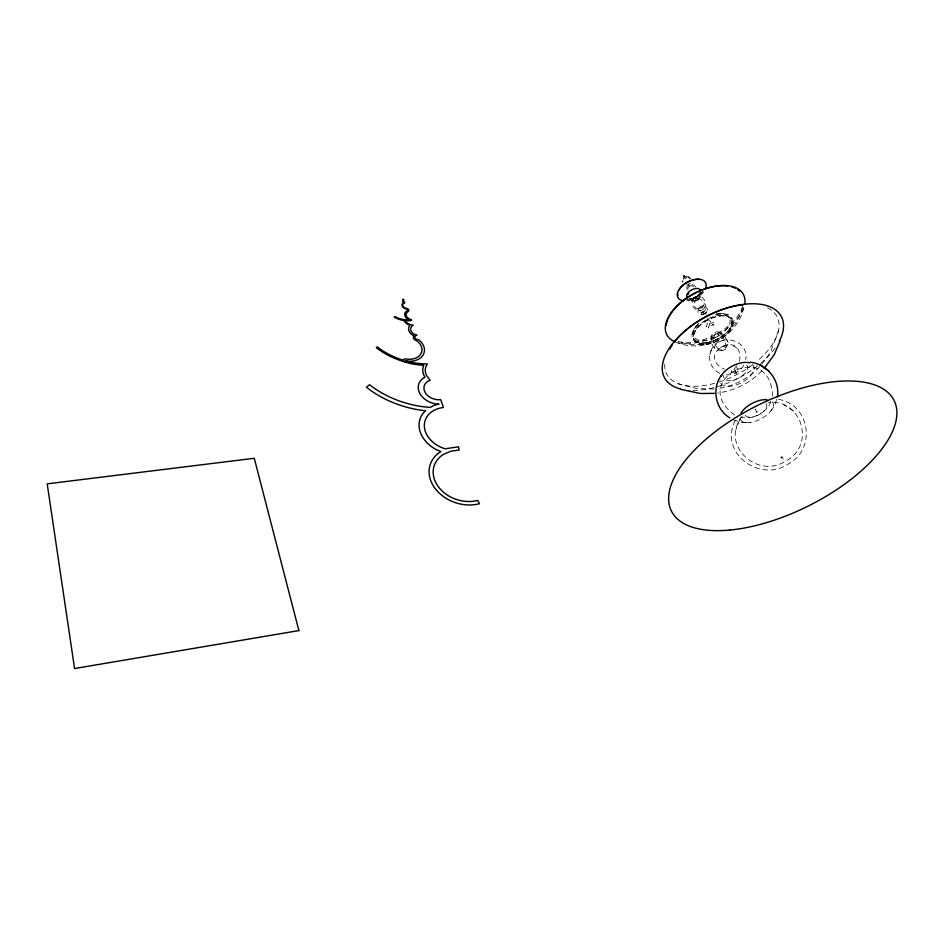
<?xml version="1.0" encoding="UTF-8"?>
<svg xmlns="http://www.w3.org/2000/svg" width="944" height="944" viewBox="0 0 944 944"><rect width="100%" height="100%" fill="white"/><g stroke="black" fill="none" stroke-linecap="round" stroke-linejoin="round"><path stroke-width="0.71" stroke-dasharray="4.72 3.54" d="M757.418 411.655L756.581 412.162L755.448 409.023L757.442 411.714L756.581 412.162M742.456 416.033C718.986 444.258 757.501 480.154 785.951 460.884C815.769 445.627 802.058 398.569 768.369 402.557M772.475 396.15C770.906 337.032 686.359 380.928 735.329 415.502M781.75 457.026C779.083 458.619 783.791 454.064 782.918 460.259L780.912 457.51M692.082 334.247L693.38 329.94L699.398 322.4M726.29 347.463C723.67 323.627 701.888 335.238 720.355 350.625M705.923 314.411L706.147 311.98M703.811 311.756L703.74 312.535C702.301 312.629 704.731 310.871 702.961 312.063M711.575 335.922L711.894 344.041L714.986 349.363M778.493 330.683L770.398 352.324L760.628 365.812M776.723 399.336L774.21 406.463L769.891 412.186M689.568 286.15L691.279 285.595L693.628 286.563M739.6 361.257C743.837 326.777 693.616 354.389 724.485 369.246M714.797 334.093L715.564 333.692M719.788 373.34C712.095 369.729 707.457 360.254 710.561 352.147M710.844 351.321C716.708 331.745 749.654 338.849 745.725 359.629M709.687 354.755L711.564 349.186M742.432 307.119C736.532 334.766 704.767 351.876 678.406 341.492M743.825 307.437C737.535 337.185 702.442 354.354 674.913 341.728A43.271 23.742 -27.9 0 0 714.974 336.241A43.271 23.742 -27.9 0 0 744.073 306.658M735.942 373.635C737.913 373.777 734.597 372.101 732.78 367.735M739.636 419.915L735.801 429.886M735.341 420.458C718.242 452.624 759.826 483.127 787.98 464.177C817.516 449.108 809.716 401.731 775.803 399.076M770.965 401.235C766.575 413.271 752.71 420.233 740.379 417.142M698.82 307.85C693.368 321.338 716.638 310.6 703.233 305.868M690.276 283.212L686.831 285.088M743.837 365.222C739.895 372.349 731.199 376.455 723.257 374.379M703.15 292.31L697.616 297.407L688.176 300.758M703.976 308.499C708.035 303.697 703.587 295.401 697.356 296.097M693.557 298.162C689.557 303 694.076 311.225 700.295 310.482A3.434 1.9 -28 0 0 704.519 306.765A3.434 1.9 -28 0 0 699.386 307.26A3.434 1.9 -28 0 0 700.295 310.482M701.168 292.935L694.324 297.974L688.07 299.685M735.742 366.709L736.863 365.611M759.649 366.768C748.58 378.733 733.264 386.426 717.157 388.704M761.914 370.744C750.327 382.993 734.373 390.651 717.747 393.046M688.813 284.935L688.247 284.415M689.368 286.103L689.627 285.961M695.952 298.493C687.787 318.836 717.818 302.599 696.33 298.292M697.592 300.003L700.424 296.699L701.062 292.369M689.616 285.831L687.928 287.932L687.834 290.634M696.778 300.44L693.108 301.077L689.415 299.85M689.002 284.828L687.008 286.705L686.548 291M703.079 312.771C712.826 302.092 689.568 309.113 702.855 312.806M718.95 313.597L723.777 313.597L728.202 314.848M716.437 314.069L719.068 313.573M733.217 419.903L743.034 422.652L750.232 422.381M743.034 422.652L746.444 422.523M714.136 389.022L696.731 388.562L678.429 383.76M689.096 298.469C693.498 302.753 701.286 298.434 700.129 292.487M691.102 299.661L691.751 299.838M690.737 300.534L691.468 300.735M691.858 300.841L692.471 301.006M718.856 332.028L724.06 335.238L728.225 342.306A7.564 4 -27.6 0 1 718.797 350.307A7.564 4 -27.6 0 1 717.003 343.486A7.564 4 -27.6 0 1 728.225 342.306M793.644 411.147L784.039 404.87M733.287 345.799L734.668 346.755M735.364 347.239L736.898 348.289M707.363 318.777L710.867 321.998L714.124 322.494L710.254 323.249L706.23 326.742L707.646 323.438L706.938 319.001M695.893 287.118L692.99 284.663L688.955 284.356M734.29 368.526L736.816 373.234M716.048 314.505A19.966 10.797 -27.8 0 1 728.296 326.789A19.966 10.797 -27.8 0 1 700.424 340.524A19.966 10.797 -27.8 0 1 700.047 322.388M715.753 314.446A22.09 11.918 -27.8 0 1 730.975 327.084A22.09 11.918 -27.8 0 1 700.141 342.979A22.09 11.918 -27.8 0 1 699.362 322.895M734.963 367.948A3.587 1.841 -27.3 0 1 737.382 370.119A3.587 1.841 -27.3 0 1 731.824 372.148A3.587 1.841 -27.3 0 1 734.102 368.266M767.531 307.85A62.198 32.839 -27.6 0 1 756.781 361.434M752.462 364.832A62.198 32.839 -27.6 0 1 717.369 382.532M714.643 383.299A62.198 32.839 -27.6 0 1 664.847 362.767M746.787 365.151A13.181 6.738 -27.3 0 1 737.37 378.603A13.181 6.738 -27.3 0 1 723.576 375.476M752.722 364.762A18.62 9.487 -27.3 0 1 739.4 383.712A18.62 9.487 -27.3 0 1 719.918 379.358M772.239 401.755A18.349 8.897 -26.9 0 1 758.823 419.879A18.349 8.897 -26.9 0 1 739.872 416.044M766.032 403.548A12.012 5.829 -26.9 0 1 758.693 414.758A12.012 5.829 -26.9 0 1 744.899 414.546M742.692 306.352A42.055 23.093 -27.9 0 1 714.419 335.12A42.055 23.093 -27.9 0 1 675.456 340.454M699.988 292.274A6.75 3.8 -28.2 0 1 690.229 298.552M700.377 293.159A7.764 4.366 -28.2 0 1 689.592 299.024M775.095 348.065A65.95 34.739 -27.5 0 1 759.814 364.16M757.761 365.812A65.95 34.739 -27.5 0 1 716.708 386.863M713.971 387.606A65.95 34.739 -27.5 0 1 688.294 390.261M702.607 291.082A14.903 8.425 -28.2 0 1 686.772 299.685M703.504 291.684A15.729 8.885 -28.2 0 1 686.795 300.747M686.158 278.386A1.617 0.92 -28.4 0 1 685.462 278.846M709.923 324.075L708.224 327.981L711.198 325.397L714.065 324.842L709.923 324.075M695.929 298.752L696.755 298.587L695.929 298.752M700.849 307.933L701.675 307.697L700.849 307.933M695.091 300.912A3.552 1.982 -28.1 0 0 699.445 297.065A3.552 1.982 -28.1 0 0 694.135 297.549A3.552 1.982 -28.1 0 0 695.091 300.912M702.961 314.364A2.572 1.416 -27.9 0 0 706.124 311.591A2.572 1.416 -27.9 0 0 702.289 311.957A2.572 1.416 -27.9 0 0 702.961 314.364M705.9 344.076A21.37 11.517 -27.7 0 0 732.579 321.385A21.37 11.517 -27.7 0 0 700.92 324.347A21.37 11.517 -27.7 0 0 705.9 344.076M705.982 344.371A21.476 11.564 -27.7 0 0 732.804 321.574A21.476 11.564 -27.7 0 0 700.979 324.559A21.476 11.564 -27.7 0 0 705.982 344.371M714.183 337.716A4.46 2.395 -27.7 0 0 719.717 332.961A4.46 2.395 -27.7 0 0 713.086 333.645A4.46 2.395 -27.7 0 0 714.183 337.716M721.747 350.779A3.646 1.923 -27.5 0 0 726.278 346.932A3.646 1.923 -27.5 0 0 720.874 347.51A3.646 1.923 -27.5 0 0 721.747 350.779M705.652 342.719A20.674 11.151 -27.8 0 0 731.458 320.748A20.674 11.151 -27.8 0 0 700.814 323.615A20.674 11.151 -27.8 0 0 705.652 342.719"/><path stroke-width="1.42" d="M777.443 396.893C780.145 380.043 766.894 363.924 750.138 362.201M684.494 276.096L684.011 275.554L683.916 276.356M780.015 341.032L774.363 354.425L764.003 368.738M721.676 374.862C711.375 388.09 715.222 409.46 729.889 417.909M714.549 393.365L700.236 393.483L681.285 389.471M687.94 276.757L690.312 278.527M760.026 364.856L763.248 367.063M765.301 368.502L768.888 370.945M682.547 281.159L682.606 281.808M683.857 278.81A1.617 0.92 -28.4 0 1 684.565 277.241A1.617 0.92 -28.4 0 1 686.548 277.064M677.934 295.684A14.903 8.425 -28.2 0 1 677.745 293.36M678.5 290.764A14.903 8.425 -28.2 0 1 699.374 279.389M683.456 300.723A15.729 8.885 -28.2 0 1 679.173 289.395A15.729 8.885 -28.2 0 1 697.887 279.223A15.729 8.885 -28.2 0 1 705.274 288.876M687.22 297.938A7.764 4.366 -28.2 0 1 691.551 289.95A7.764 4.366 -28.2 0 1 700.731 290.599M666.228 325.456A42.055 23.093 -27.9 0 1 667.762 319.52M668.293 318.293A42.055 23.093 -27.9 0 1 727.836 286.056M731.765 286.87A42.055 23.093 -27.9 0 1 735.211 288.168M737.583 289.537A42.055 23.093 -27.9 0 1 739.589 291.177M674.913 341.728A43.271 23.742 -27.9 0 1 693.616 293.832A43.271 23.742 -27.9 0 1 744.651 304.263M669.768 348.879A62.198 32.839 -27.6 0 1 672.081 345.233M674.771 341.586A62.198 32.839 -27.6 0 1 743.388 304.723M680.836 389.058A65.95 34.739 -27.5 0 1 674.122 341.752A65.95 34.739 -27.5 0 1 752.25 303.756A65.95 34.739 -27.5 0 1 779.355 341.138M720.968 376.349A18.62 9.487 -27.3 0 1 749.501 362.885M740.969 413.189A18.349 8.897 -26.9 0 1 766.953 399.654M687.952 294.528A6.75 3.8 -28.2 0 1 688.695 293.313M404.764 361.859L409.271 363.263A63.661 45.583 14.4 0 0 423.172 365.234L423.809 365.257L423.349 366.307A20.591 15.222 15.8 0 0 424.47 376.467L424.977 377.281L423.431 378.06A18.963 14.184 15.7 0 0 419.832 393.471A18.963 14.184 15.7 0 0 437.438 404.126L439.031 404.115L434.476 405.177L430.157 407.407L423.915 406.817A83.804 60.994 14.8 0 1 369.552 384.704L366.437 387.276L371.688 391.135A88.535 64.44 14.8 0 0 423.832 410.593L425.65 410.77L423.065 413.236A32.662 24.981 16.9 0 0 435.963 449.474L440.931 451.551A36.002 28.249 18.3 0 0 434.913 488.249A36.002 28.249 18.3 0 0 479.481 503.718L477.735 500.403A31.848 24.981 18.3 0 1 438.346 486.726A31.848 24.981 18.3 0 1 443.633 454.288L450.902 451.208L459.197 450.052L458.513 446.795L445.131 448.789A27.341 20.91 16.9 0 1 424.34 426.228A27.341 20.91 16.9 0 1 443.527 407.466L440.647 399.654A13.216 9.888 15.7 0 1 425.815 393.518A13.216 9.888 15.7 0 1 427.514 381.529L430.169 380.196L426.782 375.96A18.03 13.322 15.8 0 1 427.502 363.959L423.03 363.806A61.82 44.274 14.4 0 1 405.094 360.773A17.476 12.779 14.1 0 0 423.018 355.145L424.127 352.655A17.476 12.779 14.1 0 0 418.558 339.651A2.962 2.148 14.5 0 1 414.947 337.728A2.962 2.148 14.5 0 1 416.941 335.273L414.286 334.27A7.493 5.404 14.4 0 1 413.236 325.196L410.428 324.63A8.85 6.348 14.2 0 1 405.306 321.113L404.964 320.594L405.743 320.677A19.399 13.806 13.8 0 0 410.168 320.606L411.584 320.405L411.159 319.556A6.053 4.331 14.1 0 1 406.298 315.839A6.053 4.331 14.1 0 1 408.197 311.508A2.395 1.711 13.9 0 0 407.088 308.499A4.059 2.891 13.9 0 1 402.899 305.88A4.059 2.891 13.9 0 1 404.964 302.717L404.41 302.269A3.67 2.608 13.9 0 1 403.784 299.531L402.982 299.201A4.555 3.233 13.9 0 0 403.454 302.269L402.958 303A4.814 3.422 13.9 0 0 402.592 306.741A4.814 3.422 13.9 0 0 407.159 309.054A1.322 0.944 13.9 0 1 407.301 310.611A7.469 5.345 14.1 0 0 408.315 319.568L408.469 319.851A18.231 12.98 13.8 0 1 394.922 316.523L394.285 317.172A19.399 13.806 13.8 0 0 402.746 320.287L403.961 320.653A9.865 7.08 14.2 0 0 409.165 324.937L409.637 325.668A9.593 6.927 14.4 0 0 413.236 335.486L414.062 335.875A3.894 2.832 14.5 0 0 416.741 340.701L419.03 342.814A14.927 10.927 14.1 0 1 421.673 351.982L420.717 354.106A14.927 10.927 14.1 0 1 408.563 359.298L405.153 358.873A2.454 1.817 14.1 0 0 403.418 360.242L400.728 359.416A61.82 44.274 14.4 0 1 377.317 346.908L376.29 347.652A63.319 45.347 14.4 0 0 404.764 361.859M298.882 630.592L74.564 668.529L47.2 483.847L254.266 458.277L298.882 630.592M729.736 530.044A124.313 56.333 -26.4 0 0 896.8 410.439A124.313 56.333 -26.4 0 0 721.841 426.794A124.313 56.333 -26.4 0 0 729.736 530.044"/></g></svg>
